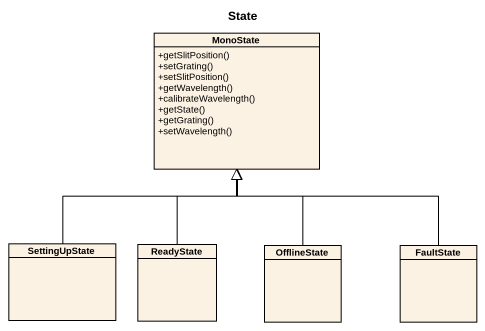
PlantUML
@startuml
title State
hide circle
hide empty members
skinparam classAttributeIconSize 0
class MonoState {
  +getSlitPosition()
  +setGrating()
  +setSlitPosition()
  +getWavelength()
  +calibrateWavelength()
  +getState()
  +getGrating()
  +setWavelength()
}
class SettingUpState
class ReadyState
class OfflineState
class FaultState
SettingUpState -up-|> MonoState
ReadyState -up-|> MonoState
OfflineState -up-|> MonoState
FaultState -up-|> MonoState
@enduml
